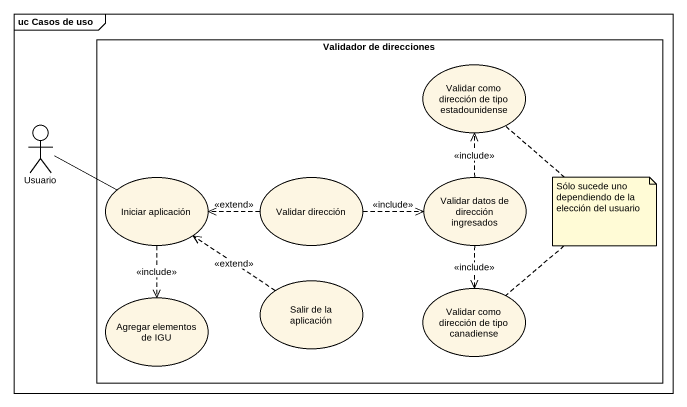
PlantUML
@startuml
mainframe uc Casos de uso
rectangle "Validador de direcciones" as Validador_de_direcciones {
  usecase "Validar como dirección de tipo estadounidense" as Validar_como_dirección_de
  usecase "Iniciar aplicación" as Iniciar_aplicación
  usecase "Validar dirección" as Validar_dirección
  usecase "Validar datos de dirección ingresados" as Validar_datos_de_dirección
  usecase "Agregar elementos de IGU" as Agregar_elementos_de_IGU
  usecase "Salir de la aplicación" as Salir_de_la_aplicación
  usecase "Validar como dirección de tipo canadiense" as Validar_como_dirección_de_2
}
actor Usuario
Usuario -right- Iniciar_aplicación
Iniciar_aplicación ..> Agregar_elementos_de_IGU : <<include>>
Validar_dirección .left.> Iniciar_aplicación : <<extend>>
Validar_dirección .right.> Validar_datos_de_dirección : <<include>>
Validar_datos_de_dirección .up.> Validar_como_dirección_de : <<include>>
Validar_datos_de_dirección ..> Validar_como_dirección_de_2 : <<include>>
Salir_de_la_aplicación .up.> Iniciar_aplicación : <<extend>>
note as N1
  Sólo sucede uno dependiendo de la elección del usuario
end note
N1 .. Validar_como_dirección_de
N1 .. Validar_como_dirección_de_2
@enduml
